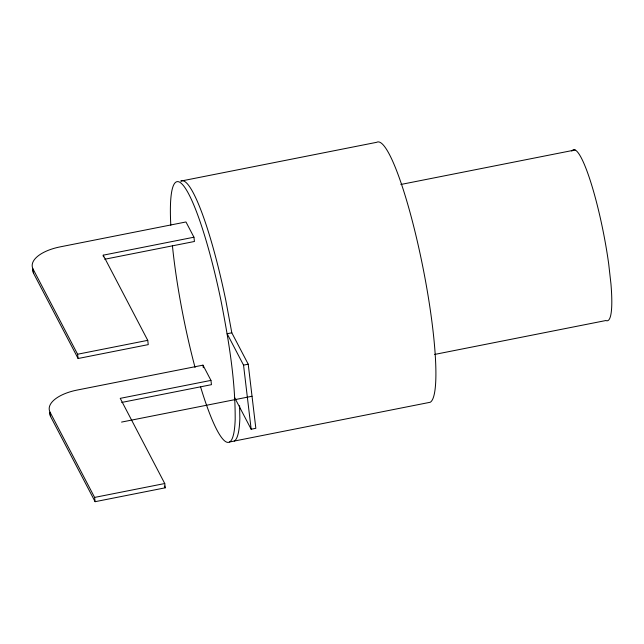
<?xml version="1.0" encoding="UTF-8"?>
<svg xmlns="http://www.w3.org/2000/svg" width="644" height="644" viewBox="0 0 644 644"><rect width="100%" height="100%" fill="white"/><g stroke="black" fill="none" stroke-linecap="round" stroke-linejoin="round"><path stroke-width="0.97" d="M400.842 184.474L575.108 149.972M103.418 256.884L103.217 255.177L193.941 237.209L194.448 241.484L104.714 259.25M193.941 237.209L185.971 221.963L60.174 246.869A36.169 16.317 -6.8 0 0 33.069 269.063L77.594 354.232L147.742 340.346L148.249 344.621L78.101 358.507L33.577 273.338A36.169 16.317 -6.8 0 1 32.707 269.152M231.816 332.811L227.139 333.737L243.545 365.124L251.16 429.234L255.837 428.308L248.222 364.198L231.816 332.811L225.867 300.708A132.865 20.053 78.8 0 0 180.755 181.101L376.7 142.308A132.865 20.053 78.8 0 1 421.812 261.907A132.865 20.053 78.8 0 1 430.208 402.267L229.578 441.985M210.95 380.395L202.981 365.148L77.183 390.055A36.169 16.317 -6.8 0 0 50.079 412.249L50.586 416.523L95.111 501.692L165.258 487.806L164.751 483.531L120.227 398.354L210.95 380.395L211.457 384.669L121.716 402.436M243.545 365.124L248.222 364.198M434.62 354.442L605.932 320.519A87.165 13.154 78.8 0 0 610.939 283.803L608.693 263.911A87.165 13.154 78.8 0 0 571.832 151.115M121.555 422.086L252.029 396.253M50.079 412.249L94.604 497.418L164.751 483.531M234.754 397.847L251.16 429.234M103.217 255.177L147.742 340.346M164.333 486.027L165.258 487.806M202.981 365.148L203.287 367.716M77.594 354.232L78.101 358.507M94.604 497.418L95.111 501.692M33.069 269.063L33.577 273.338M239.6 405.728L239.85 418.455A132.865 20.053 78.8 0 1 234.255 441.06M200.614 387.012A132.865 20.053 78.8 0 0 235.181 419.381C235.374 379.727 228.676 340.451 221.19 301.634A132.865 20.053 78.8 0 0 185.448 188.41A132.865 20.053 78.8 0 0 170.805 225.223M195.06 367.483A132.865 20.053 78.8 0 1 172.415 245.646M50.586 416.523A36.169 16.317 -6.8 0 1 49.717 412.337"/></g></svg>
